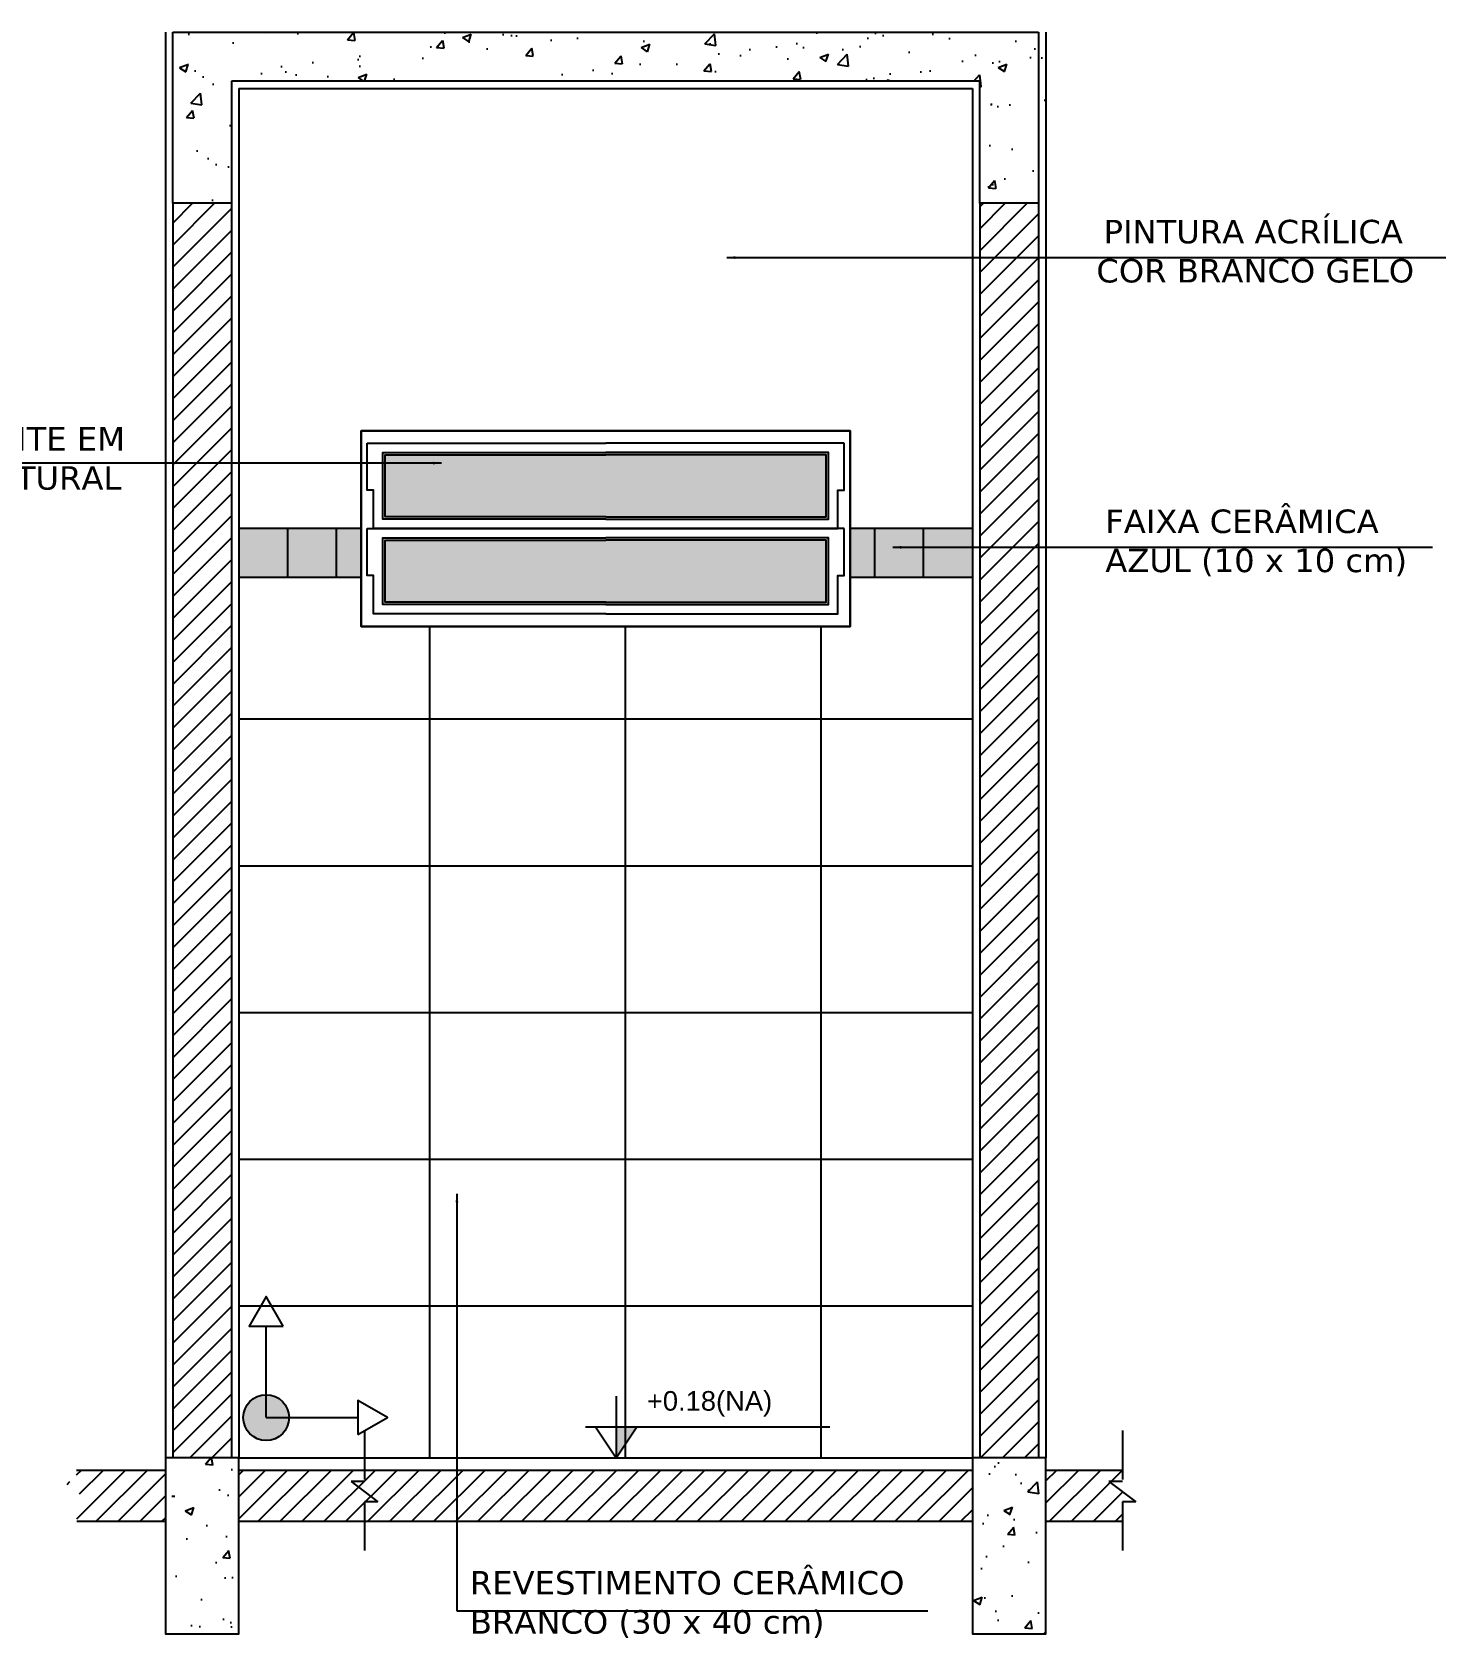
# Model space of a CAD drawing. Extents: x -36 to 357, y 137 to 237.
# Drawn here: x 44.669 to 47.559, y 200.391 to 203.675 of the extents above; entities that cross this region are included whole.
import ezdxf

# ---------------------------------------------------------------- set-up
doc = ezdxf.new("R2010")
doc.units = 0
doc.header["$LTSCALE"] = 0.01
doc.linetypes.add('TRACEJADO_P', pattern=[0.1875, 0.125, -0.0625])
doc.layers.get('0').update_dxf_attribs({"linetype": 'CONTINUOUS'})
for name, color, linetype in [('01', 1, 'CONTINUOUS'), ('0_HATCH', 1, 'CONTINUOUS'), ('252', 252, 'CONTINUOUS'), ('A-ESQUADRIAS', 2, 'CONTINUOUS'), ('A-SIMBO', 2, 'CONTINUOUS'), ('AR-ESQ', 2, 'CONTINUOUS'), ('AR-ID-PIS', 1, 'CONTINUOUS'), ('ARQ-ALV-CORTE', 3, 'CONTINUOUS'), ('ARQ-HTC', 9, 'CONTINUOUS'), ('ARQ-SMB-1_025', 1, 'CONTINUOUS'), ('ARQ-TXT-1_025', 2, 'CONTINUOUS')]:
    doc.layers.add(name, color=color, linetype=linetype)
doc.styles.add('ESC-50-A20', font='arial.ttf', dxfattribs={"height": 0.1})
doc.styles.add('FNDE Texto Cota 0025', font='verdana.ttf', dxfattribs={"height": 0.04})
doc.dimstyles.new('FNDE 1-0025', dxfattribs={"dimscale": 5, "dimtxt": 0.04, "dimasz": 0.0035, "dimexe": 0.15, "dimexo": 0.15, "dimgap": 0.0025, "dimtad": 1, "dimzin": 1, "dimdsep": 46, "dimtxsty": 'FNDE Texto Cota 0025', "dimblk": 'tic', "dimcen": 0.015, "dimdle": 0.15, "dimse1": 1, "dimse2": 1, "dimclrd": 251, "dimclre": 251, "dimclrt": 256, "dimaunit": 1, "dimadec": 3, "dimazin": 0, "dimtfac": 1, "dimtix": 1, "dimtmove": 2, "dimatfit": 3, "dimfxl": 0.15, "dimtvp": 1, "dimtolj": 1, "dimtzin": 0, "dimarcsym": 0})
pattern_1 = [(45, (-90.241425, 199.422498), (-0.02245064, 0.02245064), [])]
pattern_2 = [(50, (-90.24142, 199.4225), (0.18218467, -0.01593909), [0.01905, -0.20955]), (355, (-90.24142, 199.4225), (-0.03524342, 0.19105685), [0.01524, -0.16764058]), (100.45144, (-90.22624, 199.42117), (0.14694125, 0.17511775), [0.01619, -0.17809024]), (46.1842, (-90.24142, 199.4733), (0.27107904, -0.04204233), [0.028575, -0.314325]), (96.63556, (-90.21883, 199.4698), (0.23740413, 0.2474261), [0.024285, -0.2671356]), (351.18415, (-90.24142, 199.4733), (0.23740413, 0.2474261), [0.02285997, -0.25145973]), (21, (-90.21602, 199.4606), (0.15161439, -0.1022652), [0.01905, -0.20955]), (326, (-90.21602, 199.4606), (0.06180203, 0.18418797), [0.01524, -0.16764]), (71.45144, (-90.20339, 199.45208), (0.21341642, 0.08192277), [0.01619, -0.17808994]), (37.5, (-90.241425, 199.4225), (0.003088603, 0.08455504), [0, -0.165608, 0, -0.17018, 0, -0.168275]), (7.5, (-90.241425, 199.4225), (0.06681966, 0.100180575), [0, -0.097028, 0, -0.161798, 0, -0.064135]), (327.5, (-90.29807, 199.4225), (0.135590595, -0.005728744), [0, -0.0635, 0, -0.19812, 0, -0.26289]), (317.5, (-90.32347, 199.4225), (0.14812918, 0.02542649), [0, -0.08255, 0, -0.131572, 0, -0.18669])]

# ---------------------------------------------------------------- blocks, each defined once
blk = doc.blocks.new('ind-pis')
at = {"layer": 'AR-ID-PIS'}
h = blk.add_hatch(color=252, dxfattribs=at)
h.dxf.hatch_style = 1
edge = h.paths.add_edge_path()
edge.add_arc((0, 0), 0.05, 0, 360)
for q in [(-0.2, 0), (0, -0.1995)]:
    blk.add_line((0, 0), q, dxfattribs=at)
for points in [[(-0.2, 0.0371), (-0.2642, 0), (-0.2, -0.0371)], [(-0.0371, -0.1995), (0, -0.2638), (0.0371, -0.1995)]]:
    blk.add_lwpolyline(points, close=True, dxfattribs=at)
blk.add_circle((0, 0), 0.05, dxfattribs=at)
blk = doc.blocks.new('tic')
at = {"color": 251}
for p, q in [((-1, 0), (1, 0)), ((0, -1), (0, 1))]:
    blk.add_line(p, q, dxfattribs=at)
blk.add_line((-0.6, -0.6), (0.6, 0.6))
blk = doc.blocks.new('FNDE-Nível Corte-1_025')
blk.add_hatch(color=251).paths.add_polyline_path([(140.6568, -2.4792), (140.6988, -2.4792), (140.6568, -2.5422)])
at = {"color": 251}
for p, q in [((140.6568, -2.4162), (140.6568, -2.5422)), ((140.5938, -2.4792), (141.0938, -2.4792))]:
    blk.add_line(p, q, dxfattribs=at)
blk.add_lwpolyline([(140.6148, -2.4792), (140.6568, -2.5422), (140.6988, -2.4792)], dxfattribs=at)

msp = doc.modelspace()

# ---------------------------------------------------------------- hatches: boundary and pattern name
at = {"layer": '01'}
h = msp.add_hatch(dxfattribs=at)
h.set_pattern_fill('ANSI31', color=251, scale=0.01)
h.set_pattern_definition(pattern_1)
h.paths.add_polyline_path([(45.0762, 203.3245), (44.9562, 203.3245), (44.9562, 200.7595), (45.0762, 200.7595)])
h.paths.add_polyline_path([(46.7262, 203.3245), (46.6062, 203.3245), (46.6062, 200.7595), (46.7262, 200.7595)])
at = {"layer": '01', "linetype": 'Continuous'}
h = msp.add_hatch(color=256, dxfattribs=at)
h.set_gradient(color1=(91, 91, 91), one_color=1, tint=1, name='INVHEMISPHERICAL')
h.paths.add_polyline_path([(46.2918, 202.6835), (46.2918, 202.8101), (45.8412, 202.8101), (45.3906, 202.8101), (45.3906, 202.6835), (45.8412, 202.6835)])
h.paths.add_polyline_path([(45.8412, 202.6355), (45.3906, 202.6355), (45.3906, 202.5089), (45.8412, 202.5089), (46.2918, 202.5089), (46.2918, 202.6355)])
at = {"layer": '01'}
h = msp.add_hatch(dxfattribs=at)
h.set_pattern_fill('ANSI31', color=251, scale=0.01)
h.set_pattern_definition([(45, (-44.667936, 212.459498), (-0.02245064, 0.02245064), [])])
h.paths.add_polyline_path([(44.9412, 200.7345), (44.7597, 200.7345), (44.7597, 200.7108), (44.7322, 200.7108), (44.7873, 200.6698), (44.7598, 200.6698), (44.7598, 200.6296), (44.9412, 200.6296)])
h = msp.add_hatch(dxfattribs=at)
h.set_pattern_fill('ANSI31', color=251, scale=0.01)
h.set_pattern_definition(pattern_1)
h.paths.add_polyline_path([(46.5912, 200.7345), (45.0912, 200.7345), (45.0912, 200.6296), (46.5912, 200.6296)])
h = msp.add_hatch(dxfattribs=at)
h.set_pattern_fill('ANSI31', color=251, scale=0.01)
h.set_pattern_definition([(45, (-47.747915, 212.459497), (-0.02245064, 0.02245064), [])])
h.paths.add_polyline_path([(46.8701, 200.7108), (46.8977, 200.7108), (46.8977, 200.7345), (46.7413, 200.7345), (46.7413, 200.6296), (46.8977, 200.6296), (46.8977, 200.6698), (46.9253, 200.6698)])
at = {"layer": '0_HATCH'}
for points in [[(45.0912, 202.5595), (45.3412, 202.5595), (45.3412, 202.6595), (45.0912, 202.6595)], [(46.3412, 202.5595), (46.5912, 202.5595), (46.5912, 202.6595), (46.3412, 202.6595)]]:
    msp.add_hatch(color=160, dxfattribs=at).paths.add_polyline_path(points)
at = {"layer": 'ARQ-HTC'}
h = msp.add_hatch(dxfattribs=at)
h.set_pattern_fill('AR-CONC', color=251, scale=0.001, style=0)
h.set_pattern_definition([(50, (-1.41674, -1.65533), (0.18218467, -0.01593909), [0.01905, -0.20955]), (355, (-1.41674, -1.65533), (-0.03524342, 0.19105685), [0.01524, -0.16764058]), (100.45144, (-1.40155, -1.65666), (0.14694125, 0.17511775), [0.01619001, -0.17809024]), (46.1842, (-1.41674, -1.60453), (0.27107904, -0.04204233), [0.028575, -0.314325]), (96.63556, (-1.39415, -1.60804), (0.23740413, 0.24742612), [0.02428502, -0.2671356]), (351.18415, (-1.41674, -1.60453), (0.23740413, 0.24742612), [0.02285997, -0.25145973]), (21, (-1.39134, -1.61723), (0.15161439, -0.1022652), [0.01905, -0.20955]), (326, (-1.39134, -1.61723), (0.06180203, 0.18418797), [0.01524, -0.16764]), (71.451445, (-1.3787, -1.62576), (0.21341642, 0.08192277), [0.01619001, -0.17808994]), (37.5, (-1.416736, -1.655335), (0.003088603, 0.084555039), [0, -0.165608, 0, -0.17018, 0, -0.168275]), (7.5, (-1.41674, -1.655335), (0.066819663, 0.100180575), [0, -0.097028, 0, -0.161798, 0, -0.064135]), (327.5, (-1.47338, -1.655335), (0.135590595, -0.005728744), [0, -0.0635, 0, -0.19812, 0, -0.26289]), (317.5, (-1.49878, -1.65533), (0.14812918, 0.02542649), [0, -0.08255, 0, -0.131572, 0, -0.18669])])
h.paths.add_polyline_path([(46.7412, 203.6745), (44.9562, 203.6745), (44.9562, 203.3245), (45.0762, 203.3245), (45.0762, 203.5745), (46.6062, 203.5745), (46.6062, 203.3245), (46.7412, 203.3245)])
h = msp.add_hatch(dxfattribs=at)
h.set_pattern_fill('AR-CONC', color=251, scale=0.001, style=0)
h.set_pattern_definition(pattern_2)
h.paths.add_polyline_path([(45.0912, 200.7595), (44.9412, 200.7595), (44.9412, 200.3995), (45.0912, 200.3995)])
h = msp.add_hatch(dxfattribs=at)
h.set_pattern_fill('AR-CONC', color=251, scale=0.001, style=0)
h.set_pattern_definition(pattern_2)
h.paths.add_polyline_path([(46.7412, 200.7595), (46.5912, 200.7595), (46.5912, 200.3995), (46.7412, 200.3995)])

# ---------------------------------------------------------------- linework, layer by layer
at = {"layer": '01'}
for p, q in [((44.9412, 203.6745), (44.9412, 200.7595)), ((46.7412, 203.6745), (46.7412, 200.7595)), ((45.0912, 203.5595), (45.0912, 200.7595)), ((45.0912, 203.5595), (46.5912, 203.5595)), ((46.5912, 203.5595), (46.5912, 200.7595))]:
    msp.add_line(p, q, dxfattribs=at)
at = {"layer": '01', "color": 251, "elevation": -0.4772}
for points in [[(45.8412, 202.6835), (45.3906, 202.6835), (45.3906, 202.8101), (45.8412, 202.8101)], [(45.8412, 202.5089), (45.3906, 202.5089), (45.3906, 202.6355), (45.8412, 202.6355)]]:
    msp.add_lwpolyline(points, dxfattribs=at)
at = {"layer": '252', "color": 251}
for p, q in [((45.3412, 202.6595), (45.0912, 202.6595)), ((45.1912, 202.5595), (45.1912, 202.6595)), ((45.2912, 202.5595), (45.2912, 202.6595)), ((46.5912, 202.6595), (46.3412, 202.6595)), ((46.3912, 202.5592), (46.3912, 202.6592)), ((46.4912, 202.5592), (46.4912, 202.6592)), ((45.3412, 202.5595), (45.0912, 202.5595)), ((46.5912, 202.5595), (46.3412, 202.5595))]:
    msp.add_line(p, q, dxfattribs=at)
at = {"layer": '252', "color": 252}
for p, q in [((45.4812, 202.4595, 0.0567), (45.4812, 200.7595, 0.0217)), ((45.8812, 202.4595, 0.063), (45.8812, 200.7594, 0.0281)), ((46.2812, 202.4595, 0.0694), (46.2812, 200.7593, 0.0344)), ((46.5912, 202.2695), (45.0912, 202.2695, 0.0399)), ((46.5912, 201.9695), (45.0912, 201.9695, 0.0399)), ((46.5912, 201.6695), (45.0912, 201.6695, 0.0399)), ((46.5912, 201.3695), (45.0912, 201.3695, 0.0399)), ((46.5912, 201.0695, -0.0258), (45.0912, 201.0695, 0.0398))]:
    msp.add_line(p, q, dxfattribs=at)
at = {"layer": 'A-ESQUADRIAS', "color": 1, "elevation": -0.4772}
for points in [[(45.3412, 202.4595), (46.3412, 202.4595), (46.3412, 202.8595), (45.3412, 202.8595)], [(45.3412, 202.8595), (46.3412, 202.8595), (46.3412, 202.4595), (45.3412, 202.4595)]]:
    msp.add_lwpolyline(points, close=True, dxfattribs=at)
for points in [[(45.3539, 202.8341), (45.8412, 202.8341)], [(45.8412, 202.6595), (45.3666, 202.6595), (45.3666, 202.7383), (45.3539, 202.7383), (45.3539, 202.8341)], [(45.8412, 202.6785), (45.3856, 202.6785), (45.3856, 202.8151), (45.8412, 202.8151)], [(46.3285, 202.8341), (45.8412, 202.8341)], [(45.8412, 202.6595), (46.3158, 202.6595), (46.3158, 202.7383), (46.3285, 202.7383), (46.3285, 202.8341)], [(45.8412, 202.6785), (46.2968, 202.6785), (46.2968, 202.8151), (45.8412, 202.8151)], [(45.8412, 202.6835), (46.2918, 202.6835), (46.2918, 202.8101), (45.8412, 202.8101)], [(45.8412, 202.4849), (45.3666, 202.4849), (45.3666, 202.5637), (45.3539, 202.5637), (45.3539, 202.6595)], [(45.3539, 202.6595), (45.8412, 202.6595)], [(45.8412, 202.4849), (46.3158, 202.4849), (46.3158, 202.5637), (46.3285, 202.5637), (46.3285, 202.6595)], [(46.3285, 202.6595), (45.8412, 202.6595)], [(45.8412, 202.5039), (45.3856, 202.5039), (45.3856, 202.6405), (45.8412, 202.6405)], [(45.8412, 202.5039), (46.2968, 202.5039), (46.2968, 202.6405), (45.8412, 202.6405)], [(45.8412, 202.5089), (46.2918, 202.5089), (46.2918, 202.6355), (45.8412, 202.6355)]]:
    msp.add_lwpolyline(points, dxfattribs=at)
at = {"layer": 'A-SIMBO', "color": 2, "linetype": 'TRACEJADO_P', "elevation": -0.1233}
for points in [[(45.3482, 200.8154), (45.3482, 200.7108), (45.3206, 200.7108), (45.3757, 200.6698), (45.3482, 200.6698), (45.3482, 200.5169)], [(46.8977, 200.8154), (46.8977, 200.7108), (46.8701, 200.7108), (46.9253, 200.6698), (46.8977, 200.6698), (46.8977, 200.5169)]]:
    msp.add_lwpolyline(points, dxfattribs=at)
at = {"layer": 'AR-ESQ', "color": 2}
msp.add_line((45.0912, 200.7595), (46.5912, 200.7595), dxfattribs=at)
at = {"layer": 'ARQ-ALV-CORTE'}
for p, q in [((44.9562, 203.3245), (44.9562, 203.6745)), ((46.7262, 203.6745, -0.0029), (46.7262, 203.3245, -0.0029)), ((45.0762, 203.5745, -0.0402), (45.0762, 203.3245, -0.0402)), ((46.6062, 203.5745, -0.0029), (45.0762, 203.5745, -0.0402)), ((45.1262, 203.5745), (45.1262, 203.5745)), ((46.6062, 203.3245, -0.0029), (46.6062, 203.5745, -0.0029)), ((44.9562, 203.3245), (44.9562, 200.7595)), ((45.0762, 203.3245, -0.0402), (44.9562, 203.3245, -0.0402)), ((45.0762, 203.3245), (45.0762, 200.7595)), ((46.6062, 203.3245), (46.6062, 200.7595)), ((46.7262, 203.3245, -0.0029), (46.6062, 203.3245, -0.0029)), ((46.7262, 203.3245), (46.7262, 200.7595)), ((44.7597, 200.7345), (44.9412, 200.7345)), ((45.0912, 200.7345), (46.5912, 200.7345)), ((46.7413, 200.7345), (46.8977, 200.7345)), ((44.7598, 200.6296), (44.9412, 200.6296)), ((45.0912, 200.6296), (46.5912, 200.6296)), ((46.7413, 200.6296), (46.8977, 200.6296))]:
    msp.add_line(p, q, dxfattribs=at)
at = {"layer": 'ARQ-ALV-CORTE', "elevation": -0.0402}
msp.add_lwpolyline([(44.9562, 203.6745), (46.7262, 203.6745)], dxfattribs=at)
at = {"layer": 'ARQ-ALV-CORTE'}
for points in [[(45.0912, 200.7595), (44.9412, 200.7595), (44.9412, 200.3995), (45.0912, 200.3995)], [(46.7412, 200.7595), (46.5912, 200.7595), (46.5912, 200.3995), (46.7412, 200.3995)]]:
    msp.add_lwpolyline(points, close=True, dxfattribs=at)

# ---------------------------------------------------------------- block references
at = {"layer": 'AR-ID-PIS', "xscale": 0.937324063921778, "yscale": 0.937324063921778, "zscale": 0.937324063921778, "rotation": 180}
msp.add_blockref('ind-pis', (45.1472, 200.8417, 0.0402), dxfattribs=at)
at = {"layer": 'ARQ-SMB-1_025'}
msp.add_blockref('FNDE-Nível Corte-1_025', (-94.7942, 203.3017), dxfattribs=at)

# ---------------------------------------------------------------- texts
at = {"layer": 'ARQ-SMB-1_025', "style": 'ESC-50-A20'}
msp.add_attdef('+0.18(NA)', (45.9254, 200.8559), 'NA', height=0.04, dxfattribs=at)
at = {"layer": 'ARQ-TXT-1_025', "char_height": 0.048, "attachment_point": 1, "style": 'ESC-50-A20'}
for s, width, heights, insert in [('\\pi0.14466;{\\fVerdana|b0|i0|c0|p34;PINTURA ACRÍLICA \\P\\pi0.1299;COR BRANCO GELO}', 0.846026, [0], (46.7144, 203.2907)), ('\\pi0.016977;{\\fVerdana|b0|i0|c0|p34;JANELA BASCULANTE EM\\P\\pi0.1682;ALUMÍNIO NATURAL}', 0.844711, [0], (44.0253, 202.867)), ('{\\fVerdana|b0|i0|c0|p34;FAIXA CERÂMICA AZUL (10 x 10 cm)}', 0.750512, [0.1644], (46.8625, 202.6984)), ('{\\fVerdana|b0|i0|c0|p34;REVESTIMENTO CERÂMICO\\PBRANCO (30 x 40 cm) }', 0.949859, [0], (45.5635, 200.528))]:
    msp.add_mtext_dynamic_manual_height_columns(s, width=width, gutter_width=0.5, heights=heights, dxfattribs=dict(at, insert=insert))

# ---------------------------------------------------------------- leaders
at = {"layer": '01', "color": 3, "ltscale": 10}
for points in [[(46.0886, 203.2135), (47.5588, 203.2135)], [(45.5056, 202.7933, -0.0402), (44.008, 202.7933, -0.0402)], [(46.428, 202.6212), (47.5314, 202.6212)]]:
    msp.add_leader(points, dimstyle='FNDE 1-0025', override={"dimtad": 0, "dimlfac": 100, "dimclrd": 252, "dimclre": 252}, dxfattribs=at)
at = {"layer": 'ARQ-SMB-1_025', "ltscale": 10}
msp.add_leader([(45.5371, 201.2993), (45.5371, 200.4467), (46.5001, 200.4467)], dimstyle='FNDE 1-0025', override={"dimlfac": 100, "dimclrd": 252, "dimclre": 252}, dxfattribs=at)

doc.saveas('drawing.dxf')
